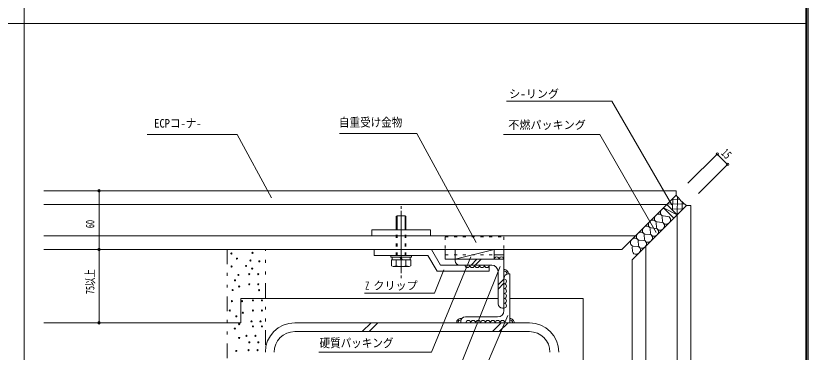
# Model space of a CAD drawing. Units: millimetres, scale not verified. Extents: x -1209 to 1209, y -852 to 852.
# Drawn here: x 399 to 1209, y -354 to -10 of the extents above; entities that cross this region are included whole.
import ezdxf
from ezdxf.enums import TextEntityAlignment as Align

# ---------------------------------------------------------------- set-up
doc = ezdxf.new("R2010")
doc.units = ezdxf.units.MM
doc.header["$LTSCALE"] = 3
doc.linetypes.add('USER1', pattern=[3, 1, -2])
doc.linetypes.add('USER6', pattern=[16, 5, -3, 1, -3, 1, -3])
for name, color, linetype, lineweight in [('0-1_0-0WAKU', 7, 'Continuous', 18), ('0-2_0-1AL', 5, 'Continuous', 18), ('0-3_0-2SUNPO', 7, 'Continuous', 18), ('0-4_0-3STEEL', 6, 'Continuous', 18), ('0-5_0-4KANAMONO', 6, 'Continuous', 18), ('0-6_0-5FUKUSIZA', 3, 'Continuous', 18), ('0-7_0-6HIFUKU', 4, 'Continuous', 18), ('0-8_0-7KUTAI', 6, 'Continuous', 18)]:
    doc.layers.add(name, color=color, linetype=linetype, lineweight=lineweight)
doc.styles.add('ＭＳ ゴシック', font='')
doc.styles.get('ＭＳ ゴシック').set_extended_font_data('MS Gothic')

msp = doc.modelspace()

# ---------------------------------------------------------------- linework, layer by layer
at = {"layer": '0-1_0-0WAKU'}
for p, q in [((1208.207, 851.207), (1208.207, -851.207)), ((1209.414, 852.414), (1209.414, -852.414)), ((408, 850), (408, -799)), ((1207, 850), (1207, -850)), ((0, -17.85), (1207, -17.85))]:
    msp.add_line(p, q, dxfattribs=at)
at = {"layer": '0-2_0-1AL'}
for p, q in [((1074.433, -188.976), (428, -188.976)), ((1074.433, -193.369), (1018.827, -248.976)), ((1074.433, -188.976), (1074.433, -193.369)), ((1064.827, -202.976), (428, -202.976)), ((1089.433, -203.976), (1089.433, -725.548)), ((1075.433, -213.582), (1075.433, -725.548)), ((1032.827, -234.976), (428, -234.976)), ((1018.827, -248.976), (428, -248.976)), ((1043.433, -245.583), (1043.433, -725.548))]:
    msp.add_line(p, q, dxfattribs=at)
msp.add_lwpolyline([(1089.433, -203.976), (1085.04, -203.976), (1029.433, -259.583), (1029.433, -725.548)], dxfattribs=at)
at = {"layer": '0-3_0-2SUNPO'}
for p, q in [((1008.711, -97.348), (900.971, -97.164)), ((1069.96, -203.433), (1008.711, -97.348)), ((809.277, -130.469), (730.423, -130.469)), ((869.911, -241.831), (809.277, -130.469)), ((996.292, -131.265), (898.059, -131.265)), ((1054.121, -231.428), (996.292, -131.265)), ((1097.165, -191.851), (1127.022, -161.994)), ((484.514, -248.977), (484.514, -188.977)), ((484.514, -323.975), (484.514, -248.977)), ((864.483, -256.634), (824.352, -353.913)), ((836.797, -269.831), (827.276, -293.487)), ((827.276, -293.487), (755.925, -293.487)), ((902.289, -316.406), (861.097, -413.561)), ((824.352, -353.913), (709.279, -353.913))]:
    msp.add_line(p, q, dxfattribs=at)
for points in [[(660.8, -196.017), (625.574, -131.32), (533.605, -131.32)], [(1086.559, -181.244), (1116.415, -151.387), (1127.022, -161.994)], [(894.511, -266.244), (846.319, -385.959), (686.302, -385.959)]]:
    msp.add_lwpolyline(points, dxfattribs=at)
for centre, start, end in [((1116.415, -151.387), 0, 180), ((1116.415, -151.387), 180, 0), ((1127.022, -161.994), 0, 180), ((1127.022, -161.994), 180, 0), ((484.514, -188.977), 0, 180), ((484.514, -188.977), 180, 0), ((484.514, -248.977), 0, 180), ((484.514, -248.977), 0, 180), ((484.514, -248.977), 180, 0), ((484.514, -248.977), 180, 0), ((484.514, -323.975), 0, 180), ((484.514, -323.975), 0, 180), ((484.514, -323.975), 180, 0), ((484.514, -323.975), 180, 0)]:
    msp.add_arc(centre, 1.2, start, end, dxfattribs=at)
at = {"layer": '0-4_0-3STEEL'}
for p, q in [((898.434, -258.974), (848.436, -258.974)), ((848.436, -260.474), (848.436, -258.974)), ((864.796, -264.974), (870.795, -258.974)), ((869.037, -264.974), (875.038, -258.974)), ((898.434, -258.974), (898.434, -308.975)), ((852.936, -264.974), (885.936, -264.975)), ((892.434, -271.475), (892.434, -304.475)), ((904.434, -273.974), (902.935, -273.974)), ((904.434, -273.974), (904.434, -323.975)), ((892.434, -285.2), (898.434, -279.2)), ((892.434, -289.442), (898.434, -283.441)), ((898.435, -278.474), (898.435, -311.474)), ((896.934, -308.975), (898.434, -308.975)), ((854.433, -322.475), (854.433, -323.975)), ((904.434, -323.975), (854.433, -323.975)), ((891.933, -317.975), (858.933, -317.975))]:
    msp.add_line(p, q, dxfattribs=at)
for centre, radius, start, end in [((852.936, -260.474), 4.5, 180, 270), ((885.936, -271.475), 6.5, 0, 90), ((902.935, -278.474), 4.5, 90, 180), ((896.934, -304.475), 4.5, 180, 270), ((891.933, -311.474), 6.5, 270, 0), ((858.933, -322.475), 4.5, 90, 180)]:
    msp.add_arc(centre, radius, start, end, dxfattribs=at)
at = {"layer": '0-5_0-4KANAMONO'}
for p, q in [((793.234, -207.248), (793.234, -204.614)), ((793.234, -273.347), (793.234, -209.588)), ((789.235, -214.475), (788.236, -215.054)), ((788.236, -228.974), (788.236, -215.051)), ((789.235, -228.974), (789.235, -214.475)), ((797.236, -214.475), (789.235, -214.475)), ((797.236, -228.974), (797.236, -214.475)), ((797.236, -214.475), (798.235, -215.051)), ((798.235, -228.974), (798.235, -215.051)), ((763.234, -228.974), (823.234, -228.974)), ((763.234, -234.973), (763.234, -228.974)), ((823.234, -234.973), (823.234, -228.974)), ((763.234, -234.973), (823.234, -234.973)), ((765.734, -248.975), (824.196, -248.975)), ((765.734, -248.975), (765.734, -254.975)), ((824.196, -248.975), (833.436, -264.974)), ((838.434, -248.975), (838.434, -258.974)), ((898.434, -248.975), (898.434, -258.974)), ((765.734, -254.975), (820.734, -254.975)), ((782.734, -256.976), (782.734, -254.975)), ((803.734, -256.976), (782.734, -256.976)), ((784.036, -259.475), (784.036, -256.976)), ((793.234, -259.475), (791.791, -256.976)), ((794.68, -259.475), (793.234, -256.976)), ((802.436, -259.475), (802.436, -256.976)), ((803.734, -256.976), (803.734, -254.975)), ((820.734, -254.975), (829.971, -270.974)), ((838.434, -258.974), (898.434, -258.974)), ((888.436, -254.474), (898.434, -254.474)), ((803.05, -259.475), (783.422, -259.475)), ((783.422, -265.571), (783.422, -259.475)), ((784.984, -266.474), (783.422, -265.571)), ((788.33, -265.652), (784.984, -266.477)), ((801.484, -266.474), (784.984, -266.474)), ((788.33, -265.649), (788.33, -259.475)), ((798.142, -265.649), (798.142, -259.475)), ((798.142, -265.652), (801.484, -266.477)), ((801.488, -266.477), (803.05, -265.574)), ((803.05, -265.571), (803.05, -259.475)), ((833.436, -264.974), (883.436, -264.974)), ((883.436, -264.974), (883.436, -270.974)), ((829.971, -270.974), (883.436, -270.974)), ((793.234, -278.317), (793.234, -275.687))]:
    msp.add_line(p, q, dxfattribs=at)
at = {"layer": '0-5_0-4KANAMONO', "linetype": 'USER1'}
for p, q in [((788.236, -254.975), (788.236, -228.974)), ((789.235, -254.975), (789.235, -228.974)), ((797.236, -254.975), (797.236, -228.974)), ((798.235, -254.975), (798.235, -228.974)), ((838.434, -235.976), (838.434, -248.975)), ((838.434, -254.474), (888.436, -254.474))]:
    msp.add_line(p, q, dxfattribs=at)
msp.add_lwpolyline([(838.434, -235.976), (898.434, -235.976), (898.434, -248.975)], dxfattribs=at)
at = {"layer": '0-5_0-4KANAMONO'}
msp.add_arc((793.234, -251.473), 15, 250.903, 289.09698, dxfattribs=at)
at = {"layer": '0-6_0-5FUKUSIZA'}
for p, q in [((1083.064, -202.42), (1065.055, -202.748)), ((1077.967, -197.604), (1070.055, -197.748)), ((1070.735, -208.6), (1070.949, -196.854)), ((1075.555, -213.46), (1075.887, -195.221)), ((1076.305, -195.339), (1076.316, -195.339)), ((1080.555, -208.46), (1080.703, -200.347)), ((1075.576, -213.44), (1061.433, -206.369)), ((1072.04, -216.976), (1061.433, -206.369)), ((1064.969, -202.834), (1075.576, -213.44)), ((1081.661, -207.354), (1069.707, -207.572)), ((1060.254, -215.504), (1060.653, -220.408)), ((1061.078, -214.679), (1065.982, -215.078)), ((1054.099, -221.658), (1054.498, -226.562)), ((1054.924, -220.834), (1059.828, -221.233)), ((1041.791, -233.966), (1042.19, -238.871)), ((1042.615, -233.142), (1047.52, -233.541)), ((1047.945, -227.812), (1048.344, -232.716)), ((1048.77, -226.988), (1053.674, -227.387)), ((1035.637, -240.121), (1036.036, -245.025)), ((1036.461, -239.296), (1041.365, -239.695)), ((848.436, -248.975), (888.436, -248.975)), ((848.436, -258.974), (848.436, -248.975)), ((888.436, -248.975), (888.436, -258.974)), ((1029.482, -246.275), (1029.882, -251.179)), ((1030.307, -245.45), (1035.211, -245.849))]:
    msp.add_line(p, q, dxfattribs=at)
for points in [[(1061.433, -206.369), (1064.969, -202.834), (1074.433, -193.369)], [(1072.04, -216.976), (1075.576, -213.44), (1085.04, -203.976)], [(888.436, -258.974), (848.436, -258.974), (888.436, -248.975)]]:
    msp.add_lwpolyline(points, dxfattribs=at)
for centre, radius, start, end in [((890.934, -258.972), 2.5, 0.00299, 180.00299), ((895.934, -258.972), 2.5, 0.00299, 180.00299), ((860.936, -264.973), 2.5, 179.99699, 359.99699), ((865.936, -264.972), 2.5, 179.99699, 359.99699), ((870.936, -264.973), 2.5, 179.99699, 359.99699), ((875.936, -264.973), 2.5, 179.99699, 359.99699), ((880.936, -264.974), 2.5, 179.99699, 359.99699), ((898.435, -273.974), 4.5, 359.99981, 90), ((898.435, -273.974), 3, 355.15099, 90), ((898.434, -281.475), 2.5, 270, 90), ((898.434, -286.475), 2.5, 270, 90), ((898.434, -291.475), 2.5, 270, 90), ((898.434, -296.475), 2.5, 270, 90), ((898.434, -301.475), 2.5, 270, 90), ((898.434, -306.475), 2.5, 270, 90), ((854.433, -323.974), 4.5, 76.62646, 180), ((854.433, -323.974), 3, 85.15099, 180), ((861.933, -323.975), 2.5, 0, 180), ((866.933, -323.975), 2.5, 0, 180), ((871.933, -323.975), 2.5, 0, 180), ((876.933, -323.975), 2.5, 0, 180), ((881.933, -323.975), 2.5, 0, 180), ((886.933, -323.975), 2.5, 0, 180), ((891.933, -323.975), 2.5, 0, 180), ((896.933, -323.975), 2.5, 0, 180), ((904.434, -323.975), 4.5, 0, 90.0006), ((904.434, -323.975), 3, 0, 90.0009)]:
    msp.add_arc(centre, radius, start, end, dxfattribs=at)
for centre, major_axis, ratio, start_param, end_param in [((1119.636, -158.774), (-40.276, -40.276), 0.964235, 6.1461998, 6.4201679), ((1062.417, -210.689), (-3.077, -3.077), 0.861763, 4.2977678, 6.8067143), ((1050.109, -222.997), (-3.077, -3.077), 0.861763, 2.6180615, 6.8067141), ((1056.263, -216.843), (-3.077, -3.077), 0.861763, 2.6180615, 6.8067141), ((1064.643, -219.069), (-3.077, -3.077), 0.861763, 5.7595756, 9.9483853), ((1043.955, -229.151), (-3.077, -3.077), 0.861763, 2.6180615, 6.8067141), ((1058.489, -225.223), (-3.077, -3.077), 0.861763, 5.7595756, 9.9483853), ((1037.8, -235.306), (-3.077, -3.077), 0.861763, 2.6180615, 6.8067141), ((1046.181, -237.532), (-3.077, -3.077), 0.861763, 5.7595756, 9.9483853), ((1052.335, -231.378), (-3.077, -3.077), 0.861763, 5.7595756, 9.9483853), ((1031.646, -241.46), (-3.077, -3.077), 0.861763, 2.6180615, 6.8067141), ((1040.027, -243.686), (-3.077, -3.077), 0.861763, 5.7595756, 9.9483853), ((1033.872, -249.84), (-3.077, -3.077), 0.861763, 5.7595756, 9.9483853)]:
    msp.add_ellipse(centre, major_axis=major_axis, ratio=ratio, start_param=start_param, end_param=end_param, dxfattribs=at)
at = {"layer": '0-7_0-6HIFUKU', "linetype": 'USER6'}
for p, q in [((615.438, -248.976), (615.438, -602.976)), ((654.434, -346.475), (654.434, -248.976))]:
    msp.add_line(p, q, dxfattribs=at)
at = {"layer": '0-7_0-6HIFUKU'}
for centre in [(619.709, -253.118), (625.423, -258.272), (641.332, -252.334), (619.933, -266.338), (634.722, -265.778), (639.203, -260.177), (648.278, -261.073), (626.898, -274.989), (637.969, -274.251), (640.996, -268.579), (647.184, -274.251), (623.406, -280.567), (620.993, -290.489), (627.636, -286.799), (637.969, -284.584), (647.184, -284.584), (648.054, -290.538), (620.318, -301.796), (630.652, -301.796), (641.723, -301.058), (650.938, -301.058), (618.027, -311.392), (631.39, -313.606), (641.723, -311.392), (650.938, -311.392), (624.747, -317.297), (640.247, -322.464), (649.462, -322.464), (623.27, -329.845), (627.699, -325.416), (641.723, -327.631), (650.938, -327.631), (627.699, -339.441), (635.08, -337.226), (644.295, -337.226), (638.033, -343.869), (647.247, -343.869), (624.747, -352.727), (637.295, -351.989), (646.509, -351.989)]:
    msp.add_circle(centre, 0.567, dxfattribs=at)
at = {"layer": '0-8_0-7KUTAI'}
for p, q in [((629.434, -298.975), (629.434, -323.975)), ((629.434, -298.975), (892.434, -298.975)), ((904.434, -298.975), (979.434, -298.975)), ((979.434, -298.975), (979.434, -373.975)), ((428, -323.975), (629.434, -323.975)), ((684.434, -323.975), (924.434, -323.975)), ((753.521, -332.975), (762.521, -323.975)), ((760.592, -332.975), (769.592, -323.975)), ((886.583, -332.975), (895.583, -323.975)), ((893.654, -332.975), (902.654, -323.975)), ((684.434, -332.975), (924.434, -332.975))]:
    msp.add_line(p, q, dxfattribs=at)
for centre, radius, start, end in [((684.434, -353.975), 30, 89.99998, 179.99998), ((924.434, -353.975), 30, 0, 89.99998), ((684.434, -353.975), 21, 89.99998, 179.99998), ((924.434, -353.975), 21, 0, 89.99998)]:
    msp.add_arc(centre, radius, start, end, dxfattribs=at)

# ---------------------------------------------------------------- texts
at = {"layer": '0-3_0-2SUNPO', "style": 'ＭＳ ゴシック'}
for s, p in [('シ-リング', (903.723, -96.505)), ('不燃パッキング', (902.795, -128.242)), ('クリップ', (764.872, -292.587))]:
    msp.add_text(s, height=8.303, dxfattribs=at).set_placement(p, align=Align.BOTTOM_LEFT)
for s, height, width, p in [('自重受け金物', 8.791, 0.9, (729.707, -125.986)), ('ECPコ-ナ-', 8.791, 0.9, (540.769, -127.005)), ('Z', 8.303, 0.75, (756.525, -292.587)), ('硬質パッキング', 8.791, 0.9, (709.878, -351.68))]:
    msp.add_text(s, height=height, dxfattribs=dict(at, width=width)).set_placement(p, align=Align.BOTTOM_LEFT)
for s, height, rotation, width, p in [('15', 8.791, 315, 0.65, (1117.954, -152.926)), ('60', 8.798, 90, 0.7, (482.282, -227.127)), ('75以上', 8.798, 90, 0.7, (482.282, -294.626))]:
    msp.add_text(s, height=height, rotation=rotation, dxfattribs=dict(at, width=width)).set_placement(p, align=Align.BOTTOM_LEFT)

doc.saveas('drawing.dxf')
